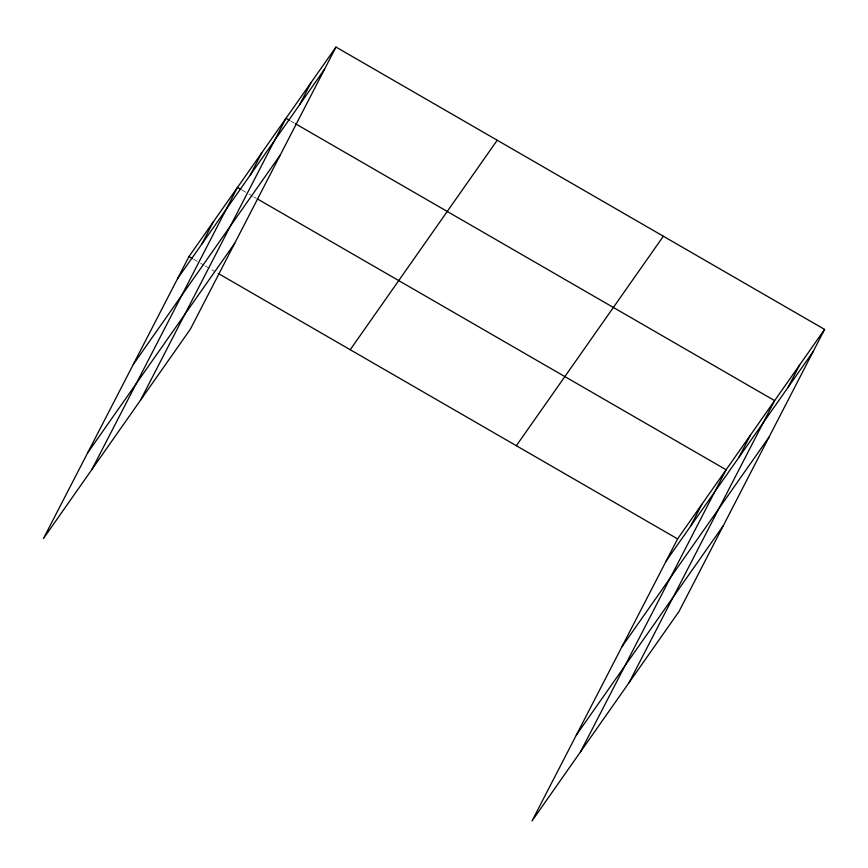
<?xml version="1.0" encoding="UTF-8"?>
<svg xmlns="http://www.w3.org/2000/svg" width="868" height="868" viewBox="0 0 868 868"><rect width="100%" height="100%" fill="white"/><g stroke="black" fill="none" stroke-linecap="round" stroke-linejoin="round"><path stroke-width="0.65" stroke-dasharray="4.34 3.25" d="M290.671 120.988L294.176 123.017M242.161 190.125L247.998 193.499M249.17 194.172L252.675 196.201M253.847 196.873L256.179 198.219M193.651 259.25L199.488 262.624M200.66 263.308L204.164 265.326M205.336 266.009L214.678 271.402"/><path stroke-width="1.3" d="M335.981 47.056L188.974 256.548L43.4 538.594L190.407 329.102L335.981 47.056L824.6 329.406L679.026 611.452L532.019 820.944L677.593 538.898L824.6 329.406M201.832 244.071L213.235 221.991M91.91 469.469L237.485 187.423L240.989 189.441M250.342 174.945L261.745 152.855M140.421 400.332L285.995 118.287L289.5 120.316M299.59 104.757L310.983 82.677M690.451 526.409L701.854 504.33M580.529 751.807L726.104 469.762L257.351 198.902M738.961 457.284L750.364 435.194M629.04 682.671L774.614 400.625L295.348 123.69M788.209 387.106L799.612 365.016M177.571 278.639L324.578 69.147M133.292 364.43L280.299 154.938M87.679 452.814L234.685 243.322M350.216 349.728L497.223 140.236M516.351 445.718L663.358 236.226M666.201 560.978L813.197 351.486M621.922 646.769L768.918 437.277M576.298 735.153L723.304 525.661M188.974 256.548L192.479 258.577M218.183 273.431L677.593 538.898"/></g></svg>
